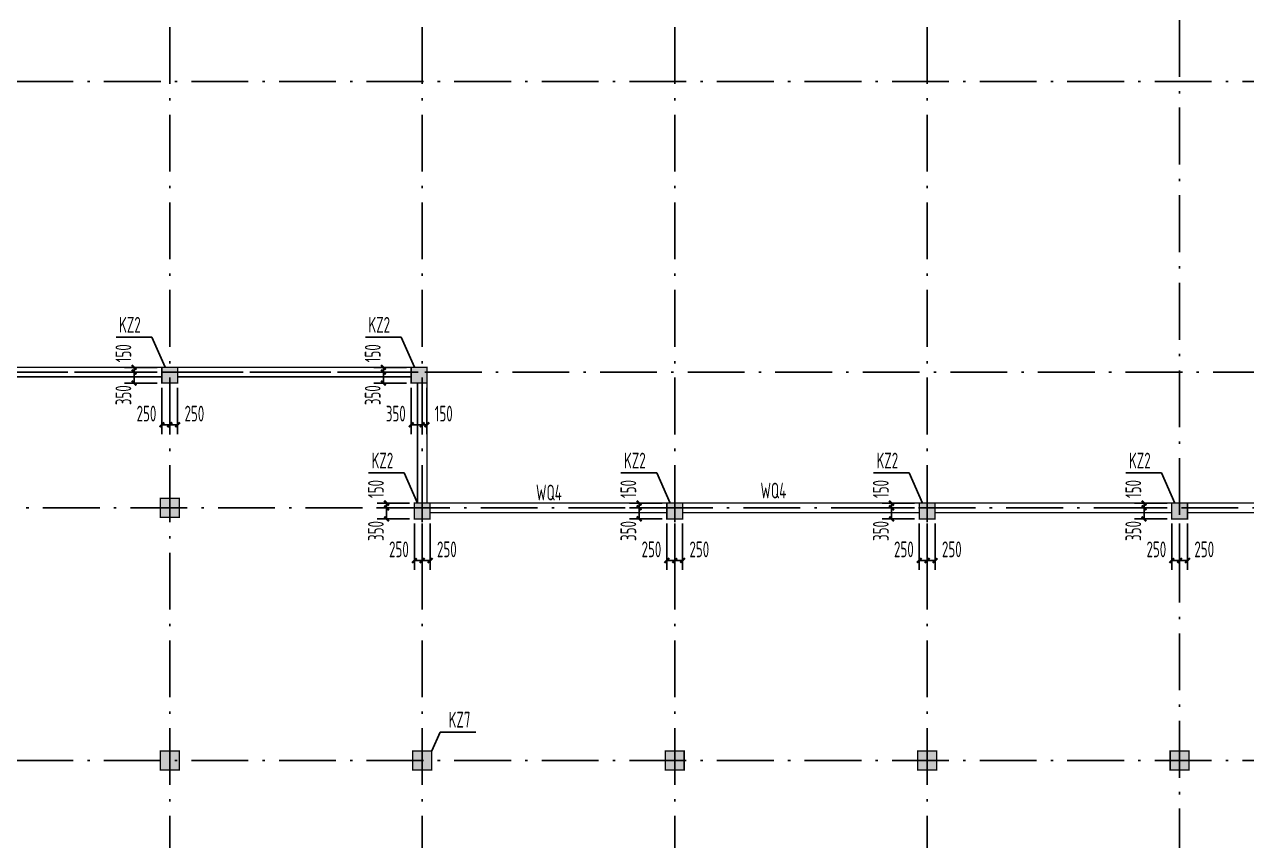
# Model space of a CAD drawing. Extents: x 2468086 to 6957054, y -3413633 to -667223.
# Drawn here: x 4965166 to 5003891, y -1166805 to -1140958 of the extents above; entities that cross this region are included whole.
import ezdxf

# ---------------------------------------------------------------- set-up
doc = ezdxf.new("R2010")
doc.units = 0
doc.header["$LTSCALE"] = 100
doc.header["$MEASUREMENT"] = 0
doc.linetypes.add('2', pattern=[18.5, 12, -3, 0.5, -3])
doc.layers.get('0').update_dxf_attribs({"linetype": 'CONTINUOUS'})
doc.layers.get('DEFPOINTS').update_dxf_attribs({"linetype": 'CONTINUOUS'})
for name, color, linetype in [('墙__实线', 3, 'CONTINUOUS'), ('柱', 2, 'CONTINUOUS'), ('柱填充', 43, 'CONTINUOUS'), ('柱编号', 211, 'CONTINUOUS'), ('轴线__尺寸数字', 7, 'CONTINUOUS'), ('轴线__点划线', 252, '2'), ('通风井定位', 145, 'CONTINUOUS')]:
    doc.layers.add(name, color=color, linetype=linetype)
doc.styles.add('GB', font='gbxwxt.shx', dxfattribs={"width": 0.7, "height": 500, "bigfont": 'gbhzfs.shx'})
doc.dimstyles.new('LYSDIM1', dxfattribs={"dimtxt": 375, "dimasz": 1.5, "dimexe": 300, "dimexo": 150, "dimgap": 90, "dimtad": 1, "dimdec": 0, "dimzin": 0, "dimdsep": 46, "dimtxsty": 'GB', "dimblk1": 'JT', "dimblk2": 'JT', "dimsah": 1, "dimcen": 0, "dimclrt": 7, "dimadec": 0, "dimazin": 0, "dimtfac": 1, "dimtdec": 0, "dimtix": 1, "dimtmove": 2, "dimatfit": 3, "dimldrblk": 'JT', "dimfxl": 1, "dimtolj": 1, "dimtzin": 0, "dimarcsym": 0})

# ---------------------------------------------------------------- blocks, each defined once
blk = doc.blocks.new('JT')
at = {"layer": '轴线__尺寸数字', "const_width": 45}
blk.add_lwpolyline([(-50, -50), (50, 50)], dxfattribs=at)
blk.add_lwpolyline([(-50, -50), (50, 50)], dxfattribs=at)
blk = doc.blocks.new('*D3475')
at = {"layer": 'DEFPOINTS', "color": 0, "transparency": 16777216}
for p in [(4968642, -1151968), (4969521, -1151818), (4969521, -1151968)]:
    blk.add_point(p, dxfattribs=at)
at = {"layer": '通风井定位', "color": 0, "lineweight": -2, "transparency": 16777216}
for p, q in [((4969371, -1151818), (4968342, -1151818)), ((4969371, -1151968), (4968342, -1151968)), ((4968642, -1151816), (4968642, -1151815)), ((4968642, -1151818), (4968642, -1151968)), ((4968642, -1151969), (4968642, -1151971))]:
    blk.add_line(p, q, dxfattribs=at)
at = {"layer": '通风井定位', "color": 0, "lineweight": -2, "transparency": 16777216, "xscale": 1.5, "yscale": 1.5, "zscale": 1.5}
for p, rotation in [((4968642, -1151818), 270), ((4968642, -1151968), 90)]:
    blk.add_blockref('JT', p, dxfattribs=dict(at, rotation=rotation))
at = {"layer": '通风井定位', "color": 7, "transparency": 16777216, "insert": (4968302, -1151371), "char_height": 500, "attachment_point": 5, "rotation": 90, "style": 'GB'}
blk.add_mtext('\\A1;150', dxfattribs=at)
blk = doc.blocks.new('*D3476')
at = {"layer": 'DEFPOINTS', "color": 0, "transparency": 16777216}
for p in [(4969521, -1151968), (4968642, -1152318), (4969521, -1152318)]:
    blk.add_point(p, dxfattribs=at)
at = {"layer": '通风井定位', "color": 0, "lineweight": -2, "transparency": 16777216}
for p, q in [((4969371, -1151968), (4968342, -1151968)), ((4968642, -1151969), (4968642, -1152316)), ((4969371, -1152318), (4968342, -1152318))]:
    blk.add_line(p, q, dxfattribs=at)
at = {"layer": '通风井定位', "color": 0, "lineweight": -2, "transparency": 16777216, "xscale": 1.5, "yscale": 1.5, "zscale": 1.5}
for p, rotation in [((4968642, -1151968), 90), ((4968642, -1152318), 270)]:
    blk.add_blockref('JT', p, dxfattribs=dict(at, rotation=rotation))
at = {"layer": '通风井定位', "color": 7, "transparency": 16777216, "insert": (4968302, -1152701), "char_height": 500, "attachment_point": 5, "rotation": 90, "style": 'GB'}
blk.add_mtext('\\A1;350', dxfattribs=at)
blk = doc.blocks.new('*D3477')
at = {"layer": 'DEFPOINTS', "color": 0, "transparency": 16777216}
for p in [(4969521, -1152318), (4969771, -1152318), (4969771, -1153636)]:
    blk.add_point(p, dxfattribs=at)
at = {"layer": '通风井定位', "color": 0, "lineweight": -2, "transparency": 16777216}
for p, q in [((4969521, -1152468), (4969521, -1153936)), ((4969771, -1152468), (4969771, -1153936)), ((4969522, -1153636), (4969769, -1153636))]:
    blk.add_line(p, q, dxfattribs=at)
at = {"layer": '通风井定位', "color": 0, "lineweight": -2, "transparency": 16777216, "xscale": 1.5, "yscale": 1.5, "zscale": 1.5, "rotation": 180}
blk.add_blockref('JT', (4969521, -1153636), dxfattribs=at)
at = {"layer": '通风井定位', "color": 0, "lineweight": -2, "transparency": 16777216, "xscale": 1.5, "yscale": 1.5, "zscale": 1.5}
blk.add_blockref('JT', (4969771, -1153636), dxfattribs=at)
at = {"layer": '通风井定位', "color": 7, "transparency": 16777216, "insert": (4969033, -1153283), "char_height": 500, "attachment_point": 5, "style": 'GB'}
blk.add_mtext('\\A1;250', dxfattribs=at)
blk = doc.blocks.new('*D3478')
at = {"layer": 'DEFPOINTS', "color": 0, "transparency": 16777216}
for p in [(4969771, -1152318), (4970021, -1152318), (4969771, -1153636)]:
    blk.add_point(p, dxfattribs=at)
at = {"layer": '通风井定位', "color": 0, "lineweight": -2, "transparency": 16777216}
for p, q in [((4969771, -1152468), (4969771, -1153936)), ((4970021, -1152468), (4970021, -1153936)), ((4970019, -1153636), (4969772, -1153636))]:
    blk.add_line(p, q, dxfattribs=at)
at = {"layer": '通风井定位', "color": 0, "lineweight": -2, "transparency": 16777216, "xscale": 1.5, "yscale": 1.5, "zscale": 1.5, "rotation": 180}
blk.add_blockref('JT', (4969771, -1153636), dxfattribs=at)
at = {"layer": '通风井定位', "color": 0, "lineweight": -2, "transparency": 16777216, "xscale": 1.5, "yscale": 1.5, "zscale": 1.5}
blk.add_blockref('JT', (4970021, -1153636), dxfattribs=at)
at = {"layer": '通风井定位', "color": 7, "transparency": 16777216, "insert": (4970551, -1153283), "char_height": 500, "attachment_point": 5, "style": 'GB'}
blk.add_mtext('\\A1;250', dxfattribs=at)
blk = doc.blocks.new('*D3479')
at = {"layer": 'DEFPOINTS', "color": 0, "transparency": 16777216}
for p in [(4984642, -1156268), (4985521, -1156118), (4985521, -1156268)]:
    blk.add_point(p, dxfattribs=at)
at = {"layer": '通风井定位', "color": 0, "lineweight": -2, "transparency": 16777216}
for p, q in [((4985371, -1156118), (4984342, -1156118)), ((4985371, -1156268), (4984342, -1156268)), ((4984642, -1156116), (4984642, -1156115)), ((4984642, -1156118), (4984642, -1156268)), ((4984642, -1156269), (4984642, -1156271))]:
    blk.add_line(p, q, dxfattribs=at)
at = {"layer": '通风井定位', "color": 0, "lineweight": -2, "transparency": 16777216, "xscale": 1.5, "yscale": 1.5, "zscale": 1.5}
for p, rotation in [((4984642, -1156118), 270), ((4984642, -1156268), 90)]:
    blk.add_blockref('JT', p, dxfattribs=dict(at, rotation=rotation))
at = {"layer": '通风井定位', "color": 7, "transparency": 16777216, "insert": (4984302, -1155671), "char_height": 500, "attachment_point": 5, "rotation": 90, "style": 'GB'}
blk.add_mtext('\\A1;150', dxfattribs=at)
blk = doc.blocks.new('*D3480')
at = {"layer": 'DEFPOINTS', "color": 0, "transparency": 16777216}
for p in [(4985521, -1156268), (4984642, -1156618), (4985521, -1156618)]:
    blk.add_point(p, dxfattribs=at)
at = {"layer": '通风井定位', "color": 0, "lineweight": -2, "transparency": 16777216}
for p, q in [((4985371, -1156268), (4984342, -1156268)), ((4984642, -1156269), (4984642, -1156616)), ((4985371, -1156618), (4984342, -1156618))]:
    blk.add_line(p, q, dxfattribs=at)
at = {"layer": '通风井定位', "color": 0, "lineweight": -2, "transparency": 16777216, "xscale": 1.5, "yscale": 1.5, "zscale": 1.5}
for p, rotation in [((4984642, -1156268), 90), ((4984642, -1156618), 270)]:
    blk.add_blockref('JT', p, dxfattribs=dict(at, rotation=rotation))
at = {"layer": '通风井定位', "color": 7, "transparency": 16777216, "insert": (4984302, -1157001), "char_height": 500, "attachment_point": 5, "rotation": 90, "style": 'GB'}
blk.add_mtext('\\A1;350', dxfattribs=at)
blk = doc.blocks.new('*D3481')
at = {"layer": 'DEFPOINTS', "color": 0, "transparency": 16777216}
for p in [(4985521, -1156618), (4985771, -1156618), (4985771, -1157936)]:
    blk.add_point(p, dxfattribs=at)
at = {"layer": '通风井定位', "color": 0, "lineweight": -2, "transparency": 16777216}
for p, q in [((4985521, -1156768), (4985521, -1158236)), ((4985771, -1156768), (4985771, -1158236)), ((4985522, -1157936), (4985769, -1157936))]:
    blk.add_line(p, q, dxfattribs=at)
at = {"layer": '通风井定位', "color": 0, "lineweight": -2, "transparency": 16777216, "xscale": 1.5, "yscale": 1.5, "zscale": 1.5, "rotation": 180}
blk.add_blockref('JT', (4985521, -1157936), dxfattribs=at)
at = {"layer": '通风井定位', "color": 0, "lineweight": -2, "transparency": 16777216, "xscale": 1.5, "yscale": 1.5, "zscale": 1.5}
blk.add_blockref('JT', (4985771, -1157936), dxfattribs=at)
at = {"layer": '通风井定位', "color": 7, "transparency": 16777216, "insert": (4985033, -1157583), "char_height": 500, "attachment_point": 5, "style": 'GB'}
blk.add_mtext('\\A1;250', dxfattribs=at)
blk = doc.blocks.new('*D3482')
at = {"layer": 'DEFPOINTS', "color": 0, "transparency": 16777216}
for p in [(4985771, -1156618), (4986021, -1156618), (4985771, -1157936)]:
    blk.add_point(p, dxfattribs=at)
at = {"layer": '通风井定位', "color": 0, "lineweight": -2, "transparency": 16777216}
for p, q in [((4985771, -1156768), (4985771, -1158236)), ((4986021, -1156768), (4986021, -1158236)), ((4986019, -1157936), (4985772, -1157936))]:
    blk.add_line(p, q, dxfattribs=at)
at = {"layer": '通风井定位', "color": 0, "lineweight": -2, "transparency": 16777216, "xscale": 1.5, "yscale": 1.5, "zscale": 1.5, "rotation": 180}
blk.add_blockref('JT', (4985771, -1157936), dxfattribs=at)
at = {"layer": '通风井定位', "color": 0, "lineweight": -2, "transparency": 16777216, "xscale": 1.5, "yscale": 1.5, "zscale": 1.5}
blk.add_blockref('JT', (4986021, -1157936), dxfattribs=at)
at = {"layer": '通风井定位', "color": 7, "transparency": 16777216, "insert": (4986551, -1157583), "char_height": 500, "attachment_point": 5, "style": 'GB'}
blk.add_mtext('\\A1;250', dxfattribs=at)
blk = doc.blocks.new('*D3483')
at = {"layer": 'DEFPOINTS', "color": 0, "transparency": 16777216}
for p in [(4992642, -1156268), (4993521, -1156118), (4993521, -1156268)]:
    blk.add_point(p, dxfattribs=at)
at = {"layer": '通风井定位', "color": 0, "lineweight": -2, "transparency": 16777216}
for p, q in [((4993371, -1156118), (4992342, -1156118)), ((4993371, -1156268), (4992342, -1156268)), ((4992642, -1156116), (4992642, -1156115)), ((4992642, -1156118), (4992642, -1156268)), ((4992642, -1156269), (4992642, -1156271))]:
    blk.add_line(p, q, dxfattribs=at)
at = {"layer": '通风井定位', "color": 0, "lineweight": -2, "transparency": 16777216, "xscale": 1.5, "yscale": 1.5, "zscale": 1.5}
for p, rotation in [((4992642, -1156118), 270), ((4992642, -1156268), 90)]:
    blk.add_blockref('JT', p, dxfattribs=dict(at, rotation=rotation))
at = {"layer": '通风井定位', "color": 7, "transparency": 16777216, "insert": (4992302, -1155671), "char_height": 500, "attachment_point": 5, "rotation": 90, "style": 'GB'}
blk.add_mtext('\\A1;150', dxfattribs=at)
blk = doc.blocks.new('*D3484')
at = {"layer": 'DEFPOINTS', "color": 0, "transparency": 16777216}
for p in [(4993521, -1156268), (4992642, -1156618), (4993521, -1156618)]:
    blk.add_point(p, dxfattribs=at)
at = {"layer": '通风井定位', "color": 0, "lineweight": -2, "transparency": 16777216}
for p, q in [((4993371, -1156268), (4992342, -1156268)), ((4992642, -1156269), (4992642, -1156616)), ((4993371, -1156618), (4992342, -1156618))]:
    blk.add_line(p, q, dxfattribs=at)
at = {"layer": '通风井定位', "color": 0, "lineweight": -2, "transparency": 16777216, "xscale": 1.5, "yscale": 1.5, "zscale": 1.5}
for p, rotation in [((4992642, -1156268), 90), ((4992642, -1156618), 270)]:
    blk.add_blockref('JT', p, dxfattribs=dict(at, rotation=rotation))
at = {"layer": '通风井定位', "color": 7, "transparency": 16777216, "insert": (4992302, -1157001), "char_height": 500, "attachment_point": 5, "rotation": 90, "style": 'GB'}
blk.add_mtext('\\A1;350', dxfattribs=at)
blk = doc.blocks.new('*D3485')
at = {"layer": 'DEFPOINTS', "color": 0, "transparency": 16777216}
for p in [(4993521, -1156618), (4993771, -1156618), (4993771, -1157936)]:
    blk.add_point(p, dxfattribs=at)
at = {"layer": '通风井定位', "color": 0, "lineweight": -2, "transparency": 16777216}
for p, q in [((4993521, -1156768), (4993521, -1158236)), ((4993771, -1156768), (4993771, -1158236)), ((4993522, -1157936), (4993769, -1157936))]:
    blk.add_line(p, q, dxfattribs=at)
at = {"layer": '通风井定位', "color": 0, "lineweight": -2, "transparency": 16777216, "xscale": 1.5, "yscale": 1.5, "zscale": 1.5, "rotation": 180}
blk.add_blockref('JT', (4993521, -1157936), dxfattribs=at)
at = {"layer": '通风井定位', "color": 0, "lineweight": -2, "transparency": 16777216, "xscale": 1.5, "yscale": 1.5, "zscale": 1.5}
blk.add_blockref('JT', (4993771, -1157936), dxfattribs=at)
at = {"layer": '通风井定位', "color": 7, "transparency": 16777216, "insert": (4993033, -1157583), "char_height": 500, "attachment_point": 5, "style": 'GB'}
blk.add_mtext('\\A1;250', dxfattribs=at)
blk = doc.blocks.new('*D3486')
at = {"layer": 'DEFPOINTS', "color": 0, "transparency": 16777216}
for p in [(4993771, -1156618), (4994021, -1156618), (4993771, -1157936)]:
    blk.add_point(p, dxfattribs=at)
at = {"layer": '通风井定位', "color": 0, "lineweight": -2, "transparency": 16777216}
for p, q in [((4993771, -1156768), (4993771, -1158236)), ((4994021, -1156768), (4994021, -1158236)), ((4994019, -1157936), (4993772, -1157936))]:
    blk.add_line(p, q, dxfattribs=at)
at = {"layer": '通风井定位', "color": 0, "lineweight": -2, "transparency": 16777216, "xscale": 1.5, "yscale": 1.5, "zscale": 1.5, "rotation": 180}
blk.add_blockref('JT', (4993771, -1157936), dxfattribs=at)
at = {"layer": '通风井定位', "color": 0, "lineweight": -2, "transparency": 16777216, "xscale": 1.5, "yscale": 1.5, "zscale": 1.5}
blk.add_blockref('JT', (4994021, -1157936), dxfattribs=at)
at = {"layer": '通风井定位', "color": 7, "transparency": 16777216, "insert": (4994551, -1157583), "char_height": 500, "attachment_point": 5, "style": 'GB'}
blk.add_mtext('\\A1;250', dxfattribs=at)
blk = doc.blocks.new('*D3487')
at = {"layer": 'DEFPOINTS', "color": 0, "transparency": 16777216}
for p in [(5000642, -1156268), (5001521, -1156118), (5001521, -1156268)]:
    blk.add_point(p, dxfattribs=at)
at = {"layer": '通风井定位', "color": 0, "lineweight": -2, "transparency": 16777216}
for p, q in [((5001371, -1156118), (5000342, -1156118)), ((5001371, -1156268), (5000342, -1156268)), ((5000642, -1156116), (5000642, -1156115)), ((5000642, -1156118), (5000642, -1156268)), ((5000642, -1156269), (5000642, -1156271))]:
    blk.add_line(p, q, dxfattribs=at)
at = {"layer": '通风井定位', "color": 0, "lineweight": -2, "transparency": 16777216, "xscale": 1.5, "yscale": 1.5, "zscale": 1.5}
for p, rotation in [((5000642, -1156118), 270), ((5000642, -1156268), 90)]:
    blk.add_blockref('JT', p, dxfattribs=dict(at, rotation=rotation))
at = {"layer": '通风井定位', "color": 7, "transparency": 16777216, "insert": (5000302, -1155671), "char_height": 500, "attachment_point": 5, "rotation": 90, "style": 'GB'}
blk.add_mtext('\\A1;150', dxfattribs=at)
blk = doc.blocks.new('*D3488')
at = {"layer": 'DEFPOINTS', "color": 0, "transparency": 16777216}
for p in [(5001521, -1156268), (5000642, -1156618), (5001521, -1156618)]:
    blk.add_point(p, dxfattribs=at)
at = {"layer": '通风井定位', "color": 0, "lineweight": -2, "transparency": 16777216}
for p, q in [((5001371, -1156268), (5000342, -1156268)), ((5000642, -1156269), (5000642, -1156616)), ((5001371, -1156618), (5000342, -1156618))]:
    blk.add_line(p, q, dxfattribs=at)
at = {"layer": '通风井定位', "color": 0, "lineweight": -2, "transparency": 16777216, "xscale": 1.5, "yscale": 1.5, "zscale": 1.5}
for p, rotation in [((5000642, -1156268), 90), ((5000642, -1156618), 270)]:
    blk.add_blockref('JT', p, dxfattribs=dict(at, rotation=rotation))
at = {"layer": '通风井定位', "color": 7, "transparency": 16777216, "insert": (5000302, -1157001), "char_height": 500, "attachment_point": 5, "rotation": 90, "style": 'GB'}
blk.add_mtext('\\A1;350', dxfattribs=at)
blk = doc.blocks.new('*D3489')
at = {"layer": 'DEFPOINTS', "color": 0, "transparency": 16777216}
for p in [(5001521, -1156618), (5001771, -1156618), (5001771, -1157936)]:
    blk.add_point(p, dxfattribs=at)
at = {"layer": '通风井定位', "color": 0, "lineweight": -2, "transparency": 16777216}
for p, q in [((5001521, -1156768), (5001521, -1158236)), ((5001771, -1156768), (5001771, -1158236)), ((5001522, -1157936), (5001769, -1157936))]:
    blk.add_line(p, q, dxfattribs=at)
at = {"layer": '通风井定位', "color": 0, "lineweight": -2, "transparency": 16777216, "xscale": 1.5, "yscale": 1.5, "zscale": 1.5, "rotation": 180}
blk.add_blockref('JT', (5001521, -1157936), dxfattribs=at)
at = {"layer": '通风井定位', "color": 0, "lineweight": -2, "transparency": 16777216, "xscale": 1.5, "yscale": 1.5, "zscale": 1.5}
blk.add_blockref('JT', (5001771, -1157936), dxfattribs=at)
at = {"layer": '通风井定位', "color": 7, "transparency": 16777216, "insert": (5001033, -1157583), "char_height": 500, "attachment_point": 5, "style": 'GB'}
blk.add_mtext('\\A1;250', dxfattribs=at)
blk = doc.blocks.new('*D3490')
at = {"layer": 'DEFPOINTS', "color": 0, "transparency": 16777216}
for p in [(5001771, -1156618), (5002021, -1156618), (5001771, -1157936)]:
    blk.add_point(p, dxfattribs=at)
at = {"layer": '通风井定位', "color": 0, "lineweight": -2, "transparency": 16777216}
for p, q in [((5001771, -1156768), (5001771, -1158236)), ((5002021, -1156768), (5002021, -1158236)), ((5002019, -1157936), (5001772, -1157936))]:
    blk.add_line(p, q, dxfattribs=at)
at = {"layer": '通风井定位', "color": 0, "lineweight": -2, "transparency": 16777216, "xscale": 1.5, "yscale": 1.5, "zscale": 1.5, "rotation": 180}
blk.add_blockref('JT', (5001771, -1157936), dxfattribs=at)
at = {"layer": '通风井定位', "color": 0, "lineweight": -2, "transparency": 16777216, "xscale": 1.5, "yscale": 1.5, "zscale": 1.5}
blk.add_blockref('JT', (5002021, -1157936), dxfattribs=at)
at = {"layer": '通风井定位', "color": 7, "transparency": 16777216, "insert": (5002551, -1157583), "char_height": 500, "attachment_point": 5, "style": 'GB'}
blk.add_mtext('\\A1;250', dxfattribs=at)
blk = doc.blocks.new('*D3495')
at = {"layer": 'DEFPOINTS', "color": 0, "transparency": 16777216}
for p in [(4976542, -1151968), (4977421, -1151818), (4977421, -1151968)]:
    blk.add_point(p, dxfattribs=at)
at = {"layer": '通风井定位', "color": 0, "lineweight": -2, "transparency": 16777216}
for p, q in [((4977271, -1151818), (4976242, -1151818)), ((4977271, -1151968), (4976242, -1151968)), ((4976542, -1151816), (4976542, -1151815)), ((4976542, -1151818), (4976542, -1151968)), ((4976542, -1151969), (4976542, -1151971))]:
    blk.add_line(p, q, dxfattribs=at)
at = {"layer": '通风井定位', "color": 0, "lineweight": -2, "transparency": 16777216, "xscale": 1.5, "yscale": 1.5, "zscale": 1.5}
for p, rotation in [((4976542, -1151818), 270), ((4976542, -1151968), 90)]:
    blk.add_blockref('JT', p, dxfattribs=dict(at, rotation=rotation))
at = {"layer": '通风井定位', "color": 7, "transparency": 16777216, "insert": (4976202, -1151371), "char_height": 500, "attachment_point": 5, "rotation": 90, "style": 'GB'}
blk.add_mtext('\\A1;150', dxfattribs=at)
blk = doc.blocks.new('*D3496')
at = {"layer": 'DEFPOINTS', "color": 0, "transparency": 16777216}
for p in [(4977421, -1151968), (4976542, -1152318), (4977421, -1152318)]:
    blk.add_point(p, dxfattribs=at)
at = {"layer": '通风井定位', "color": 0, "lineweight": -2, "transparency": 16777216}
for p, q in [((4977271, -1151968), (4976242, -1151968)), ((4976542, -1151969), (4976542, -1152316)), ((4977271, -1152318), (4976242, -1152318))]:
    blk.add_line(p, q, dxfattribs=at)
at = {"layer": '通风井定位', "color": 0, "lineweight": -2, "transparency": 16777216, "xscale": 1.5, "yscale": 1.5, "zscale": 1.5}
for p, rotation in [((4976542, -1151968), 90), ((4976542, -1152318), 270)]:
    blk.add_blockref('JT', p, dxfattribs=dict(at, rotation=rotation))
at = {"layer": '通风井定位', "color": 7, "transparency": 16777216, "insert": (4976202, -1152701), "char_height": 500, "attachment_point": 5, "rotation": 90, "style": 'GB'}
blk.add_mtext('\\A1;350', dxfattribs=at)
blk = doc.blocks.new('*D3497')
at = {"layer": 'DEFPOINTS', "color": 0, "transparency": 16777216}
for p in [(4977421, -1152318), (4977771, -1152318), (4977771, -1153636)]:
    blk.add_point(p, dxfattribs=at)
at = {"layer": '通风井定位', "color": 0, "lineweight": -2, "transparency": 16777216}
for p, q in [((4977421, -1152468), (4977421, -1153936)), ((4977771, -1152468), (4977771, -1153936)), ((4977422, -1153636), (4977769, -1153636))]:
    blk.add_line(p, q, dxfattribs=at)
at = {"layer": '通风井定位', "color": 0, "lineweight": -2, "transparency": 16777216, "xscale": 1.5, "yscale": 1.5, "zscale": 1.5, "rotation": 180}
blk.add_blockref('JT', (4977421, -1153636), dxfattribs=at)
at = {"layer": '通风井定位', "color": 0, "lineweight": -2, "transparency": 16777216, "xscale": 1.5, "yscale": 1.5, "zscale": 1.5}
blk.add_blockref('JT', (4977771, -1153636), dxfattribs=at)
at = {"layer": '通风井定位', "color": 7, "transparency": 16777216, "insert": (4976933, -1153283), "char_height": 500, "attachment_point": 5, "style": 'GB'}
blk.add_mtext('\\A1;350', dxfattribs=at)
blk = doc.blocks.new('*D3498')
at = {"layer": 'DEFPOINTS', "color": 0, "transparency": 16777216}
for p in [(4977771, -1152318), (4977921, -1152318), (4977771, -1153636)]:
    blk.add_point(p, dxfattribs=at)
at = {"layer": '通风井定位', "color": 0, "lineweight": -2, "transparency": 16777216}
for p, q in [((4977771, -1152468), (4977771, -1153936)), ((4977921, -1152468), (4977921, -1153936)), ((4977769, -1153636), (4977768, -1153636)), ((4977921, -1153636), (4977771, -1153636)), ((4977922, -1153636), (4977924, -1153636))]:
    blk.add_line(p, q, dxfattribs=at)
at = {"layer": '通风井定位', "color": 0, "lineweight": -2, "transparency": 16777216, "xscale": 1.5, "yscale": 1.5, "zscale": 1.5}
blk.add_blockref('JT', (4977771, -1153636), dxfattribs=at)
at = {"layer": '通风井定位', "color": 0, "lineweight": -2, "transparency": 16777216, "xscale": 1.5, "yscale": 1.5, "zscale": 1.5, "rotation": 180}
blk.add_blockref('JT', (4977921, -1153636), dxfattribs=at)
at = {"layer": '通风井定位', "color": 7, "transparency": 16777216, "insert": (4978451, -1153283), "char_height": 500, "attachment_point": 5, "style": 'GB'}
blk.add_mtext('\\A1;150', dxfattribs=at)
blk = doc.blocks.new('*D3499')
at = {"layer": 'DEFPOINTS', "color": 0, "transparency": 16777216}
for p in [(4976642, -1156268), (4977521, -1156118), (4977521, -1156268)]:
    blk.add_point(p, dxfattribs=at)
at = {"layer": '通风井定位', "color": 0, "lineweight": -2, "transparency": 16777216}
for p, q in [((4977371, -1156118), (4976342, -1156118)), ((4977371, -1156268), (4976342, -1156268)), ((4976642, -1156116), (4976642, -1156115)), ((4976642, -1156118), (4976642, -1156268)), ((4976642, -1156269), (4976642, -1156271))]:
    blk.add_line(p, q, dxfattribs=at)
at = {"layer": '通风井定位', "color": 0, "lineweight": -2, "transparency": 16777216, "xscale": 1.5, "yscale": 1.5, "zscale": 1.5}
for p, rotation in [((4976642, -1156118), 270), ((4976642, -1156268), 90)]:
    blk.add_blockref('JT', p, dxfattribs=dict(at, rotation=rotation))
at = {"layer": '通风井定位', "color": 7, "transparency": 16777216, "insert": (4976302, -1155671), "char_height": 500, "attachment_point": 5, "rotation": 90, "style": 'GB'}
blk.add_mtext('\\A1;150', dxfattribs=at)
blk = doc.blocks.new('*D3500')
at = {"layer": 'DEFPOINTS', "color": 0, "transparency": 16777216}
for p in [(4977521, -1156268), (4976642, -1156618), (4977521, -1156618)]:
    blk.add_point(p, dxfattribs=at)
at = {"layer": '通风井定位', "color": 0, "lineweight": -2, "transparency": 16777216}
for p, q in [((4977371, -1156268), (4976342, -1156268)), ((4976642, -1156269), (4976642, -1156616)), ((4977371, -1156618), (4976342, -1156618))]:
    blk.add_line(p, q, dxfattribs=at)
at = {"layer": '通风井定位', "color": 0, "lineweight": -2, "transparency": 16777216, "xscale": 1.5, "yscale": 1.5, "zscale": 1.5}
for p, rotation in [((4976642, -1156268), 90), ((4976642, -1156618), 270)]:
    blk.add_blockref('JT', p, dxfattribs=dict(at, rotation=rotation))
at = {"layer": '通风井定位', "color": 7, "transparency": 16777216, "insert": (4976302, -1157001), "char_height": 500, "attachment_point": 5, "rotation": 90, "style": 'GB'}
blk.add_mtext('\\A1;350', dxfattribs=at)
blk = doc.blocks.new('*D3501')
at = {"layer": 'DEFPOINTS', "color": 0, "transparency": 16777216}
for p in [(4977521, -1156618), (4977771, -1156618), (4977771, -1157936)]:
    blk.add_point(p, dxfattribs=at)
at = {"layer": '通风井定位', "color": 0, "lineweight": -2, "transparency": 16777216}
for p, q in [((4977521, -1156768), (4977521, -1158236)), ((4977771, -1156768), (4977771, -1158236)), ((4977522, -1157936), (4977769, -1157936))]:
    blk.add_line(p, q, dxfattribs=at)
at = {"layer": '通风井定位', "color": 0, "lineweight": -2, "transparency": 16777216, "xscale": 1.5, "yscale": 1.5, "zscale": 1.5, "rotation": 180}
blk.add_blockref('JT', (4977521, -1157936), dxfattribs=at)
at = {"layer": '通风井定位', "color": 0, "lineweight": -2, "transparency": 16777216, "xscale": 1.5, "yscale": 1.5, "zscale": 1.5}
blk.add_blockref('JT', (4977771, -1157936), dxfattribs=at)
at = {"layer": '通风井定位', "color": 7, "transparency": 16777216, "insert": (4977033, -1157583), "char_height": 500, "attachment_point": 5, "style": 'GB'}
blk.add_mtext('\\A1;250', dxfattribs=at)
blk = doc.blocks.new('*D3502')
at = {"layer": 'DEFPOINTS', "color": 0, "transparency": 16777216}
for p in [(4977771, -1156618), (4978021, -1156618), (4977771, -1157936)]:
    blk.add_point(p, dxfattribs=at)
at = {"layer": '通风井定位', "color": 0, "lineweight": -2, "transparency": 16777216}
for p, q in [((4977771, -1156768), (4977771, -1158236)), ((4978021, -1156768), (4978021, -1158236)), ((4978019, -1157936), (4977772, -1157936))]:
    blk.add_line(p, q, dxfattribs=at)
at = {"layer": '通风井定位', "color": 0, "lineweight": -2, "transparency": 16777216, "xscale": 1.5, "yscale": 1.5, "zscale": 1.5, "rotation": 180}
blk.add_blockref('JT', (4977771, -1157936), dxfattribs=at)
at = {"layer": '通风井定位', "color": 0, "lineweight": -2, "transparency": 16777216, "xscale": 1.5, "yscale": 1.5, "zscale": 1.5}
blk.add_blockref('JT', (4978021, -1157936), dxfattribs=at)
at = {"layer": '通风井定位', "color": 7, "transparency": 16777216, "insert": (4978551, -1157583), "char_height": 500, "attachment_point": 5, "style": 'GB'}
blk.add_mtext('\\A1;250', dxfattribs=at)

msp = doc.modelspace()

# ---------------------------------------------------------------- hatches: boundary and pattern name
at = {"layer": '柱填充'}
for points in [[(4969520.8, -1151817.8), (4969520.8, -1152317.8), (4970020.8, -1152317.8), (4970020.8, -1151817.8)], [(4977420.8, -1151817.8), (4977420.8, -1152317.8), (4977920.8, -1152317.8), (4977920.8, -1151817.8)], [(4969470.8, -1155967.8), (4969470.8, -1156567.8), (4970070.8, -1156567.8), (4970070.8, -1155967.8)], [(4977520.8, -1156117.8), (4977520.8, -1156617.8), (4978020.8, -1156617.8), (4978020.8, -1156117.8)], [(4985520.8, -1156117.8), (4985520.8, -1156617.8), (4986020.8, -1156617.8), (4986020.8, -1156117.8)], [(4993520.8, -1156117.8), (4993520.8, -1156617.8), (4994020.8, -1156617.8), (4994020.8, -1156117.8)], [(5001520.8, -1156117.8), (5001520.8, -1156617.8), (5002020.8, -1156617.8), (5002020.8, -1156117.8)], [(4969470.8, -1163967.8), (4969470.8, -1164567.8), (4970070.8, -1164567.8), (4970070.8, -1163967.8)], [(4977470.8, -1163967.8), (4977470.8, -1164567.8), (4978070.8, -1164567.8), (4978070.8, -1163967.8)], [(4985470.8, -1163967.8), (4985470.8, -1164567.8), (4986070.8, -1164567.8), (4986070.8, -1163967.8)], [(4993470.8, -1163967.8), (4993470.8, -1164567.8), (4994070.8, -1164567.8), (4994070.8, -1163967.8)], [(5001470.8, -1163967.8), (5001470.8, -1164567.8), (5002070.8, -1164567.8), (5002070.8, -1163967.8)]]:
    msp.add_hatch(color=256, dxfattribs=at).paths.add_polyline_path(points)

# ---------------------------------------------------------------- linework, layer by layer
at = {"layer": '墙__实线', "color": 94, "const_width": 45}
for points in [[(4962020.8, -1151817.8), (4969520.8, -1151817.8)], [(4970020.8, -1151817.8), (4977420.8, -1151817.8)], [(4962020.8, -1152117.8), (4969520.8, -1152117.8)], [(4970020.8, -1152117.8), (4977420.8, -1152117.8)], [(4977620.8, -1156117.8), (4977620.8, -1152317.8)], [(4977920.8, -1156117.8), (4977920.8, -1152317.8)], [(4978020.8, -1156117.8), (4980595.8, -1156117.8)], [(4980595.8, -1156117.8), (4985520.8, -1156117.8)], [(4986020.8, -1156117.8), (4993520.8, -1156117.8)], [(4994020.8, -1156117.8), (5001520.8, -1156117.8)], [(5002020.8, -1156117.8), (5009520.8, -1156117.8)], [(4978020.8, -1156417.8), (4980595.8, -1156417.8)], [(4980595.8, -1156417.8), (4985520.8, -1156417.8)], [(4986020.8, -1156417.8), (4993520.8, -1156417.8)], [(4994020.8, -1156417.8), (5001520.8, -1156417.8)], [(5002020.8, -1156417.8), (5009520.8, -1156417.8)]]:
    msp.add_lwpolyline(points, dxfattribs=at)
at = {"layer": '柱', "const_width": 45}
for points in [[(4969520.8, -1151817.8), (4969520.8, -1152317.8), (4970020.8, -1152317.8), (4970020.8, -1151817.8), (4969520.8, -1151817.8)], [(4977420.8, -1151817.8), (4977420.8, -1152317.8), (4977920.8, -1152317.8), (4977920.8, -1151817.8), (4977420.8, -1151817.8)], [(4969470.8, -1155967.8), (4969470.8, -1156567.8), (4970070.8, -1156567.8), (4970070.8, -1155967.8), (4969470.8, -1155967.8)], [(4977520.8, -1156117.8), (4977520.8, -1156617.8), (4978020.8, -1156617.8), (4978020.8, -1156117.8), (4977520.8, -1156117.8)], [(4985520.8, -1156117.8), (4985520.8, -1156617.8), (4986020.8, -1156617.8), (4986020.8, -1156117.8), (4985520.8, -1156117.8)], [(4993520.8, -1156117.8), (4993520.8, -1156617.8), (4994020.8, -1156617.8), (4994020.8, -1156117.8), (4993520.8, -1156117.8)], [(5001520.8, -1156117.8), (5001520.8, -1156617.8), (5002020.8, -1156617.8), (5002020.8, -1156117.8), (5001520.8, -1156117.8)], [(4969470.8, -1163967.8), (4969470.8, -1164567.8), (4970070.8, -1164567.8), (4970070.8, -1163967.8), (4969470.8, -1163967.8)], [(4977470.8, -1163967.8), (4977470.8, -1164567.8), (4978070.8, -1164567.8), (4978070.8, -1163967.8), (4977470.8, -1163967.8)], [(4985470.8, -1163967.8), (4985470.8, -1164567.8), (4986070.8, -1164567.8), (4986070.8, -1163967.8), (4985470.8, -1163967.8)], [(4993470.8, -1163967.8), (4993470.8, -1164567.8), (4994070.8, -1164567.8), (4994070.8, -1163967.8), (4993470.8, -1163967.8)], [(5001470.8, -1163967.8), (5001470.8, -1164567.8), (5002070.8, -1164567.8), (5002070.8, -1163967.8), (5001470.8, -1163967.8)]]:
    msp.add_lwpolyline(points, dxfattribs=at)
at = {"layer": '柱编号'}
for p, q in [((4969200.6, -1150863.5), (4968068.5, -1150863.5)), ((4969623.4, -1151817.8), (4969200.6, -1150863.5)), ((4977100.6, -1150863.5), (4975968.4, -1150863.5)), ((4977523.4, -1151817.8), (4977100.6, -1150863.5)), ((4977200.6, -1155163.5), (4976068.4, -1155163.5)), ((4977623.4, -1156117.8), (4977200.6, -1155163.5)), ((4985200.6, -1155163.5), (4984068.4, -1155163.5)), ((4985623.4, -1156117.8), (4985200.6, -1155163.5)), ((4993200.6, -1155163.5), (4992068.4, -1155163.5)), ((4993623.4, -1156117.8), (4993200.6, -1155163.5)), ((5001200.6, -1155163.5), (5000068.4, -1155163.5)), ((5001623.4, -1156117.8), (5001200.6, -1155163.5)), ((4978070.8, -1163967.8), (4978334.9, -1163371.6)), ((4978334.9, -1163371.6), (4979467.1, -1163371.6))]:
    msp.add_line(p, q, dxfattribs=at)
at = {"layer": '轴线__点划线', "ltscale": 1.5}
for p, q in [((4969770.8, -1184467.9), (4969770.8, -1096231.2)), ((4977770.8, -1184467.8), (4977770.8, -1096231.2)), ((4985770.8, -1184467.9), (4985770.8, -1096231.2)), ((4993770.8, -1184467.9), (4993770.8, -1096231.2)), ((5001770.8, -1236967.6), (5001770.8, -1096231.2)), ((4923285.1, -1142767.8), (5036285, -1142767.8)), ((5098982, -1151967.9), (4921350.9, -1151967.9)), ((4939770.8, -1151967.8), (4977770.8, -1151967.8)), ((4921350.9, -1156267.8), (5097770.8, -1156267.8)), ((4923285.1, -1164267.8), (5210016.5, -1164267.8))]:
    msp.add_line(p, q, dxfattribs=at)

# ---------------------------------------------------------------- texts
at = {"style": 'GB', "width": 0.7}
for p in [(4981376.5, -1156032.2), (4988488.8, -1155970.9)]:
    msp.add_text('WQ4', height=500, dxfattribs=at).set_placement(p)
at = {"layer": '柱编号', "style": 'GB', "width": 0.7}
for s, p in [('KZ2', (4968166.6, -1150720.2)), ('KZ2', (4976066.6, -1150720.2)), ('KZ2', (4976166.6, -1155020.2)), ('KZ2', (4984166.6, -1155020.2)), ('KZ2', (4992166.6, -1155020.2)), ('KZ2', (5000166.6, -1155020.2)), ('KZ7', (4978608.1, -1163228.3))]:
    msp.add_text(s, height=500, dxfattribs=at).set_placement(p)

# ---------------------------------------------------------------- dimensions: what is measured, and where the dimension line sits
at = {"layer": '通风井定位'}
for base, p1, p2, picture, middle in [((4968641.7, -1151967.8), (4969520.8, -1151817.8), (4969520.8, -1151967.8), '*D3475', (4968301.6, -1151370.6)), ((4976541.7, -1151967.8), (4977420.8, -1151817.8), (4977420.8, -1151967.8), '*D3495', (4976201.6, -1151370.6)), ((4968641.7, -1152317.8), (4969520.8, -1151967.8), (4969520.8, -1152317.8), '*D3476', (4968301.6, -1152701.3)), ((4976541.7, -1152317.8), (4977420.8, -1151967.8), (4977420.8, -1152317.8), '*D3496', (4976201.6, -1152701.3)), ((4976641.7, -1156267.8), (4977520.8, -1156117.8), (4977520.8, -1156267.8), '*D3499', (4976301.6, -1155670.6)), ((4984641.7, -1156267.8), (4985520.8, -1156117.8), (4985520.8, -1156267.8), '*D3479', (4984301.6, -1155670.6)), ((4992641.7, -1156267.8), (4993520.8, -1156117.8), (4993520.8, -1156267.8), '*D3483', (4992301.6, -1155670.6)), ((5000641.7, -1156267.8), (5001520.8, -1156117.8), (5001520.8, -1156267.8), '*D3487', (5000301.6, -1155670.6)), ((4976641.7, -1156617.8), (4977520.8, -1156267.8), (4977520.8, -1156617.8), '*D3500', (4976301.6, -1157001.3)), ((4984641.7, -1156617.8), (4985520.8, -1156267.8), (4985520.8, -1156617.8), '*D3480', (4984301.6, -1157001.3)), ((4992641.7, -1156617.8), (4993520.8, -1156267.8), (4993520.8, -1156617.8), '*D3484', (4992301.6, -1157001.3)), ((5000641.7, -1156617.8), (5001520.8, -1156267.8), (5001520.8, -1156617.8), '*D3488', (5000301.6, -1157001.3))]:
    dim = msp.add_linear_dim(base=base, p1=p1, p2=p2, angle=90, dimstyle='LYSDIM1', override={"dimtxt": 500}, dxfattribs=at)
    dim.commit()
    dim.dimension.update_dxf_attribs({"geometry": picture, "text_midpoint": middle, "dimtype": 128})
for base, p1, p2, picture, middle in [((4969770.8, -1153635.8), (4969520.8, -1152317.8), (4969770.8, -1152317.8), '*D3477', (4969033.2, -1153282.6)), ((4969770.8, -1153635.8), (4970020.8, -1152317.8), (4969770.8, -1152317.8), '*D3478', (4970551.2, -1153282.6)), ((4977770.8, -1153635.8), (4977420.8, -1152317.8), (4977770.8, -1152317.8), '*D3497', (4976933.2, -1153282.6)), ((4977770.8, -1153635.8), (4977920.8, -1152317.8), (4977770.8, -1152317.8), '*D3498', (4978451.2, -1153282.6)), ((4977770.8, -1157935.8), (4977520.8, -1156617.8), (4977770.8, -1156617.8), '*D3501', (4977033.2, -1157582.6)), ((4977770.8, -1157935.8), (4978020.8, -1156617.8), (4977770.8, -1156617.8), '*D3502', (4978551.2, -1157582.6)), ((4985770.8, -1157935.8), (4985520.8, -1156617.8), (4985770.8, -1156617.8), '*D3481', (4985033.2, -1157582.6)), ((4985770.8, -1157935.8), (4986020.8, -1156617.8), (4985770.8, -1156617.8), '*D3482', (4986551.2, -1157582.6)), ((4993770.8, -1157935.8), (4993520.8, -1156617.8), (4993770.8, -1156617.8), '*D3485', (4993033.2, -1157582.6)), ((4993770.8, -1157935.8), (4994020.8, -1156617.8), (4993770.8, -1156617.8), '*D3486', (4994551.2, -1157582.6)), ((5001770.8, -1157935.8), (5001520.8, -1156617.8), (5001770.8, -1156617.8), '*D3489', (5001033.2, -1157582.6)), ((5001770.8, -1157935.8), (5002020.8, -1156617.8), (5001770.8, -1156617.8), '*D3490', (5002551.2, -1157582.6))]:
    dim = msp.add_linear_dim(base=base, p1=p1, p2=p2, dimstyle='LYSDIM1', override={"dimtxt": 500}, dxfattribs=at)
    dim.commit()
    dim.dimension.update_dxf_attribs({"geometry": picture, "text_midpoint": middle, "dimtype": 128})

doc.saveas('drawing.dxf')
